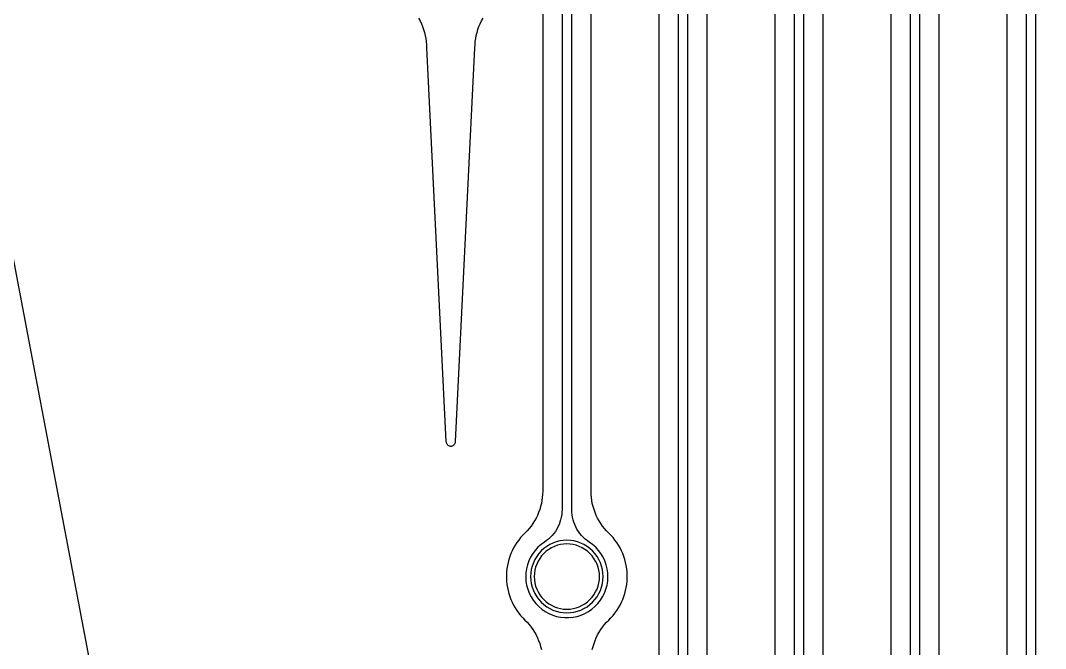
# Model space of a CAD drawing. Header units: metres. Extents: x -1805 to 1655, y -683 to 39617.
# Drawn here: x -430 to -218, y 1508.9 to 1638.8 of the extents above; entities that cross this region are included whole.
import ezdxf

# ---------------------------------------------------------------- set-up
doc = ezdxf.new("R2010")
doc.units = ezdxf.units.M
for name, color, linetype in [('Etching', 5, 'CONTINUOUS'), ('Metal', 4, 'CONTINUOUS'), ('pad_etching', 1, 'CONTINUOUS'), ('PEDOT_SIROF', 6, 'CONTINUOUS')]:
    doc.layers.add(name, color=color, linetype=linetype)

msp = doc.modelspace()

# ---------------------------------------------------------------- linework, layer by layer
at = {"layer": 'Etching'}
for points in [[(-322, 9134.24), (-322, 1541.45), (-322.02, 1540.81), (-322.07, 1540.17), (-322.15, 1539.53), (-322.27, 1538.9), (-322.43, 1538.27), (-322.62, 1537.66), (-322.83, 1537.05), (-323.09, 1536.46), (-323.37, 1535.89), (-323.68, 1535.32), (-324.03, 1534.78), (-324.4, 1534.26), (-324.8, 1533.75), (-325.22, 1533.27), (-325.67, 1532.81), (-326.13, 1532.35), (-326.56, 1531.86), (-326.96, 1531.36), (-327.34, 1530.83), (-327.69, 1530.29), (-328.01, 1529.72), (-328.3, 1529.14), (-328.57, 1528.55), (-328.8, 1527.94), (-328.99, 1527.33), (-329.16, 1526.7), (-329.29, 1526.07), (-329.4, 1525.43), (-329.46, 1524.78), (-329.5, 1524.13), (-329.5, 1523.49), (-329.46, 1522.84), (-329.4, 1522.19), (-329.29, 1521.55), (-329.16, 1520.92), (-328.99, 1520.29), (-328.8, 1519.67), (-328.57, 1519.07), (-328.3, 1518.48), (-328.01, 1517.9), (-327.69, 1517.33), (-327.34, 1516.79), (-326.96, 1516.26), (-326.56, 1515.75), (-326.13, 1515.27), (-325.67, 1514.81), (-325.22, 1514.35), (-324.8, 1513.87), (-324.4, 1513.36), (-324.03, 1512.84), (-323.68, 1512.3), (-323.37, 1511.73), (-323.09, 1511.16), (-322.83, 1510.56), (-322.62, 1509.96), (-322.43, 1509.34), (-322.27, 1508.72)], [(-311.73, 1508.72), (-311.57, 1509.34), (-311.38, 1509.96), (-311.17, 1510.56), (-310.91, 1511.16), (-310.63, 1511.73), (-310.32, 1512.3), (-309.97, 1512.84), (-309.6, 1513.36), (-309.2, 1513.87), (-308.78, 1514.35), (-308.33, 1514.81), (-307.87, 1515.27), (-307.44, 1515.75), (-307.04, 1516.26), (-306.66, 1516.79), (-306.31, 1517.33), (-305.99, 1517.9), (-305.7, 1518.48), (-305.43, 1519.07), (-305.2, 1519.67), (-305.01, 1520.29), (-304.84, 1520.92), (-304.71, 1521.55), (-304.6, 1522.19), (-304.54, 1522.84), (-304.5, 1523.49), (-304.5, 1524.13), (-304.54, 1524.78), (-304.6, 1525.43), (-304.71, 1526.07), (-304.84, 1526.7), (-305.01, 1527.33), (-305.2, 1527.94), (-305.43, 1528.55), (-305.7, 1529.14), (-305.99, 1529.72), (-306.31, 1530.29), (-306.66, 1530.83), (-307.04, 1531.36), (-307.44, 1531.86), (-307.87, 1532.35), (-308.33, 1532.81), (-308.78, 1533.27), (-309.2, 1533.75), (-309.6, 1534.26), (-309.97, 1534.78), (-310.32, 1535.32), (-310.63, 1535.89), (-310.91, 1536.46), (-311.17, 1537.05), (-311.38, 1537.66), (-311.57, 1538.27), (-311.73, 1538.9), (-311.85, 1539.53), (-311.93, 1540.17), (-311.98, 1540.81), (-312, 1541.45), (-312, 9134.24)], [(-298, 9134.24), (-298, 1414.47)], [(-288, 1414.47), (-288, 9134.24)], [(-274, 9134.24), (-274, 1287.48)], [(-264, 1287.48), (-264, 9134.24)], [(-250, 9134.24), (-250, 1160.5)], [(-240, 1160.5), (-240, 9134.24)], [(-226, 9134.24), (-226, 1033.52)], [(-35.26, -497.72), (-858, 3836.51)], [(-347.68, 1639.28), (-347.37, 1638.72), (-347.09, 1638.14), (-346.83, 1637.55), (-346.62, 1636.94), (-346.43, 1636.33), (-346.27, 1635.7), (-346.15, 1635.07), (-346.07, 1634.44), (-346.02, 1633.79), (-346, 1633.15), (-342, 1551.74), (-341.98, 1551.62), (-341.95, 1551.5), (-341.91, 1551.38), (-341.85, 1551.27), (-341.78, 1551.16), (-341.69, 1551.07), (-341.59, 1550.99), (-341.49, 1550.92), (-341.37, 1550.87), (-341.25, 1550.83), (-341.13, 1550.8), (-341, 1550.79), (-340.87, 1550.8), (-340.75, 1550.83), (-340.63, 1550.87), (-340.51, 1550.92), (-340.41, 1550.99), (-340.31, 1551.07), (-340.22, 1551.16), (-340.15, 1551.27), (-340.09, 1551.38), (-340.05, 1551.5), (-340.02, 1551.62), (-340, 1551.74), (-336, 1633.15), (-335.98, 1633.79), (-335.93, 1634.44), (-335.85, 1635.07), (-335.73, 1635.7), (-335.57, 1636.33), (-335.38, 1636.94), (-335.17, 1637.55), (-334.91, 1638.14), (-334.63, 1638.72), (-334.32, 1639.28)]]:
    msp.add_lwpolyline(points, dxfattribs=at)
at = {"layer": 'Metal'}
for points in [[(-318, 9436.51), (-318, 1537.64), (-318.02, 1537.11), (-318.07, 1536.58), (-318.16, 1536.06), (-318.28, 1535.54), (-318.44, 1535.04), (-318.62, 1534.54), (-318.85, 1534.06), (-319.1, 1533.59), (-319.38, 1533.15), (-319.69, 1532.72), (-320.03, 1532.31), (-320.4, 1531.93), (-320.79, 1531.57), (-321.2, 1531.24), (-321.64, 1530.93), (-322.33, 1530.43), (-322.97, 1529.86), (-323.54, 1529.23), (-324.06, 1528.55), (-324.5, 1527.82), (-324.86, 1527.04), (-325.15, 1526.24), (-325.35, 1525.41), (-325.47, 1524.56), (-325.5, 1523.71), (-325.45, 1522.86), (-325.31, 1522.01), (-325.09, 1521.19), (-324.78, 1520.39), (-324.4, 1519.62), (-323.94, 1518.9), (-323.41, 1518.23), (-322.82, 1517.62), (-322.17, 1517.06), (-321.47, 1516.58), (-320.72, 1516.17), (-319.93, 1515.83), (-319.11, 1515.58), (-318.28, 1515.41), (-317.43, 1515.32), (-316.57, 1515.32), (-315.72, 1515.41), (-314.89, 1515.58), (-314.07, 1515.83), (-313.28, 1516.17), (-312.53, 1516.58), (-311.83, 1517.06), (-311.18, 1517.62), (-310.59, 1518.23), (-310.06, 1518.9), (-309.6, 1519.62), (-309.22, 1520.39), (-308.91, 1521.19), (-308.69, 1522.01), (-308.55, 1522.86), (-308.5, 1523.71), (-308.53, 1524.56), (-308.65, 1525.41), (-308.85, 1526.24), (-309.14, 1527.04), (-309.5, 1527.82), (-309.94, 1528.55), (-310.46, 1529.23), (-311.03, 1529.86), (-311.67, 1530.43), (-312.36, 1530.93), (-312.8, 1531.24), (-313.21, 1531.57), (-313.6, 1531.93), (-313.97, 1532.31), (-314.31, 1532.72), (-314.62, 1533.15), (-314.9, 1533.59), (-315.15, 1534.06), (-315.38, 1534.54), (-315.56, 1535.04), (-315.72, 1535.54), (-315.84, 1536.06), (-315.93, 1536.58), (-315.98, 1537.11), (-316, 1537.64), (-316, 9436.51)], [(-294, 9436.51), (-294, 1410.65)], [(-292, 1410.65), (-292, 9436.51)], [(-270, 9436.51), (-270, 1283.67)], [(-268, 1283.67), (-268, 9436.51)], [(-246, 9436.51), (-246, 1156.69)], [(-244, 1156.69), (-244, 9436.51)], [(-222, 9436.51), (-222, 1029.7)], [(-220, 1029.7), (-220, 9436.51)]]:
    msp.add_lwpolyline(points, dxfattribs=at)
at = {"layer": 'pad_etching'}
msp.add_lwpolyline([(-310.25, 1523.81), (-310.28, 1524.47), (-310.38, 1525.13), (-310.54, 1525.77), (-310.76, 1526.39), (-311.05, 1526.99), (-311.39, 1527.56), (-311.78, 1528.09), (-312.23, 1528.58), (-312.72, 1529.03), (-313.25, 1529.42), (-313.82, 1529.76), (-314.42, 1530.05), (-315.04, 1530.27), (-315.68, 1530.43), (-316.34, 1530.53), (-317, 1530.56), (-317.66, 1530.53), (-318.32, 1530.43), (-318.96, 1530.27), (-319.58, 1530.05), (-320.18, 1529.76), (-320.75, 1529.42), (-321.28, 1529.03), (-321.77, 1528.58), (-322.22, 1528.09), (-322.61, 1527.56), (-322.95, 1526.99), (-323.24, 1526.39), (-323.46, 1525.77), (-323.62, 1525.13), (-323.72, 1524.47), (-323.75, 1523.81), (-323.72, 1523.15), (-323.62, 1522.49), (-323.46, 1521.85), (-323.24, 1521.23), (-322.95, 1520.63), (-322.61, 1520.06), (-322.22, 1519.53), (-321.77, 1519.04), (-321.28, 1518.59), (-320.75, 1518.2), (-320.18, 1517.86), (-319.58, 1517.57), (-318.96, 1517.35), (-318.32, 1517.19), (-317.66, 1517.09), (-317, 1517.06), (-316.34, 1517.09), (-315.68, 1517.19), (-315.04, 1517.35), (-314.42, 1517.57), (-313.82, 1517.86), (-313.25, 1518.2), (-312.72, 1518.59), (-312.23, 1519.04), (-311.78, 1519.53), (-311.39, 1520.06), (-311.05, 1520.63), (-310.76, 1521.23), (-310.54, 1521.85), (-310.38, 1522.49), (-310.28, 1523.15), (-310.25, 1523.81)], close=True, dxfattribs=at)
at = {"layer": 'PEDOT_SIROF'}
msp.add_lwpolyline([(-309.5, 1523.81), (-309.54, 1524.54), (-309.64, 1525.27), (-309.82, 1525.99), (-310.07, 1526.68), (-310.39, 1527.34), (-310.76, 1527.98), (-311.2, 1528.57), (-311.7, 1529.11), (-312.24, 1529.61), (-312.83, 1530.05), (-313.46, 1530.42), (-314.13, 1530.74), (-314.82, 1530.99), (-315.54, 1531.17), (-316.26, 1531.27), (-317, 1531.31), (-317.74, 1531.27), (-318.46, 1531.17), (-319.18, 1530.99), (-319.87, 1530.74), (-320.54, 1530.42), (-321.17, 1530.05), (-321.76, 1529.61), (-322.3, 1529.11), (-322.8, 1528.57), (-323.24, 1527.98), (-323.61, 1527.34), (-323.93, 1526.68), (-324.18, 1525.99), (-324.36, 1525.27), (-324.46, 1524.54), (-324.5, 1523.81), (-324.46, 1523.07), (-324.36, 1522.35), (-324.18, 1521.63), (-323.93, 1520.94), (-323.61, 1520.27), (-323.24, 1519.64), (-322.8, 1519.05), (-322.3, 1518.51), (-321.76, 1518.01), (-321.17, 1517.57), (-320.54, 1517.2), (-319.87, 1516.88), (-319.18, 1516.63), (-318.46, 1516.45), (-317.74, 1516.35), (-317, 1516.31), (-316.26, 1516.35), (-315.54, 1516.45), (-314.82, 1516.63), (-314.13, 1516.88), (-313.46, 1517.2), (-312.83, 1517.57), (-312.24, 1518.01), (-311.7, 1518.51), (-311.2, 1519.05), (-310.76, 1519.64), (-310.39, 1520.27), (-310.07, 1520.94), (-309.82, 1521.63), (-309.64, 1522.35), (-309.54, 1523.07), (-309.5, 1523.81)], close=True, dxfattribs=at)

doc.saveas('drawing.dxf')
